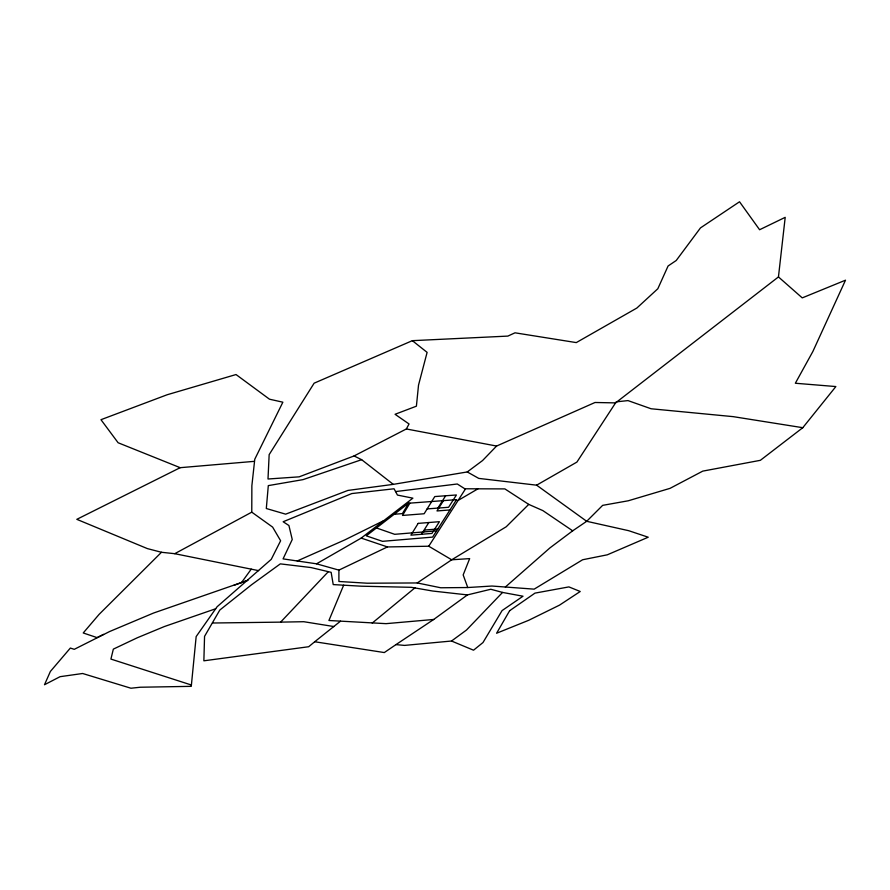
<?xml version="1.0" encoding="UTF-8"?>
<svg xmlns="http://www.w3.org/2000/svg" width="890" height="890" viewBox="0 0 890 890"><rect width="100%" height="100%" fill="white"/><g stroke="black" fill="none" stroke-linecap="round" stroke-linejoin="round"><path stroke-width="1.33" d="M467.762 587.534L463.167 574.918L469.664 558.609L451.697 559.788L428.746 546.226L387.439 546.938L338.901 570.123L338.901 581.481L367.236 583.217L417.254 582.95L440.728 587.767L467.762 587.534L491.925 586.032L534.167 589.147L582.639 559.754L607.303 554.815L648.22 537.215L628.752 530.707L586.699 521.295L536.614 485.172L478.764 478.397L467.261 471.945L393.28 484.36L347.912 490.435L285.657 514.164L266.31 508.513L268.302 485.617L303.012 479.632L361.651 459.685L393.28 484.36M233.948 585.331L247.976 580.258L153.592 613.021L109.537 631.566L74.271 649.322L70.343 648.065L50.385 671.449L44.5 684.733L60.086 676.678L82.625 673.496L130.952 688.226L140.275 687.236L191.272 686.346L196.156 636.573L217.093 606.758L271.25 559.343L280.628 540.753L272.629 527.114L251.77 512.162L251.87 485.729L254.774 459.229L282.864 402.191L269.481 399.198L236.028 374.545L167.175 394.748L100.971 419.691L118.114 442.753L180.181 467.684L254.351 461.343M467.261 471.945L482.558 460.553L496.587 446.046L595.01 402.491L615.557 402.892L778.45 276.935L785.202 217.338L759.604 229.742L739.534 201.774L700.475 227.907L676.233 260.492L668.09 265.988L657.832 288.738L636.862 308.04L576.286 342.594L515.01 332.816L507.856 336.097L412.359 340.67L314.137 383.178L269.158 454.634L268.001 479.009L299.162 476.84L354.053 455.947L406.352 428.969L409.044 423.974L395.06 414.284L416.398 406.185L418.522 385.125L427.111 352.373L412.359 340.67M343.651 585.186L328.922 620.497L386.049 623.656L433.719 619.462L467.461 594.909L490.802 589.258L502.55 592.428L522.997 596.222L502.071 610.585L482.992 642.535L473.536 650.201L451.519 641.023L404.55 645.406L395.961 644.616L384.302 652.559L314.715 641.746L308.685 646.73L203.866 660.814L204.555 636.35L219.808 610.051L251.514 584.797L280.328 563.871L310.999 567.553L331.136 572.337L333.227 584.585L361.385 586.198L411.347 587.322L432.685 591.027L467.461 594.909M408.644 503.228L402.414 513.619L394.214 514.253M409.889 503.139L402.503 515.443L424.141 513.753L434.776 496.564L456.414 494.974L448.593 507.278L427.133 508.913M421.448 534.289L428.824 522.53M437.891 508.09L445.623 495.763M423.807 531.909L424.997 530.028L437.813 528.971M443.465 500.636L436.979 510.949L449.984 509.948M428.746 546.226L465.559 488.788L504.864 488.899L528.738 504.385L542.867 510.604L572.682 530.818L586.699 521.295L602.652 505.353L628.273 500.781L670.037 488.354L702.766 471.122L760.36 460.319L802.791 427.701L835.866 386.56L795.348 383.245L812.859 351.505L845.5 280.194L802.257 297.883L778.45 276.935M241.468 582.627L251.247 569.144M212.488 623.011L280.617 622.132L328.31 571.692M502.55 592.428L466.482 630.042L451.519 641.023M258.634 570.646L174.729 553.691L161.468 552.278L99.079 614.4L83.226 632.968L96.988 637.585L103.585 634.37M528.738 504.385L506.221 526.769L451.697 559.788L417.254 582.95M505.353 587.033L549.953 547.884L572.682 530.818M314.715 641.746L340.492 621.187M372.231 623.067L414.974 587.812M316.54 563.815L361.207 538.094L412.882 498.166L397.463 495.074L394.048 488.777L351.806 493.561L283.142 521.751L288.916 525.512L292.243 539.518L283.065 558.887L316.54 563.815L338.901 570.123M395.961 644.616L433.719 619.462M458.094 500.436L477.974 488.821M536.614 485.172L576.909 462.088L616.258 401.846L627.995 400.6L651.113 408.766L733.249 416.654L802.791 427.701M174.729 553.691L251.77 512.162M383.879 520.583L344.864 539.874L297.216 560.967M180.181 467.684L76.818 519.337L147.362 548.596L161.468 552.278M215.68 608.76L164.416 626.527L137.238 637.796L113.341 649.122L110.916 659.078L191.417 685.022M395.56 491.58L457.293 483.993L465.348 489.122M436.612 530.852L394.693 534.312L376.459 527.959M280.617 622.132L303.779 621.71L333.973 626.56M406.352 428.969L496.587 446.046M361.207 538.094L387.439 546.938M354.053 455.947L361.651 459.685M509.636 610.718L496.598 633.235L528.705 620.297L559.543 605.122L580.236 591.494L568.899 586.899L534.99 593.118L509.636 610.718M418.178 523.387L410.891 535.168L431.95 533.422L439.415 521.685L418.178 523.387M456.559 499.657L432.618 537.104L382.466 541.331L366.268 535.825L408.477 503.239L456.559 499.657"/></g></svg>
